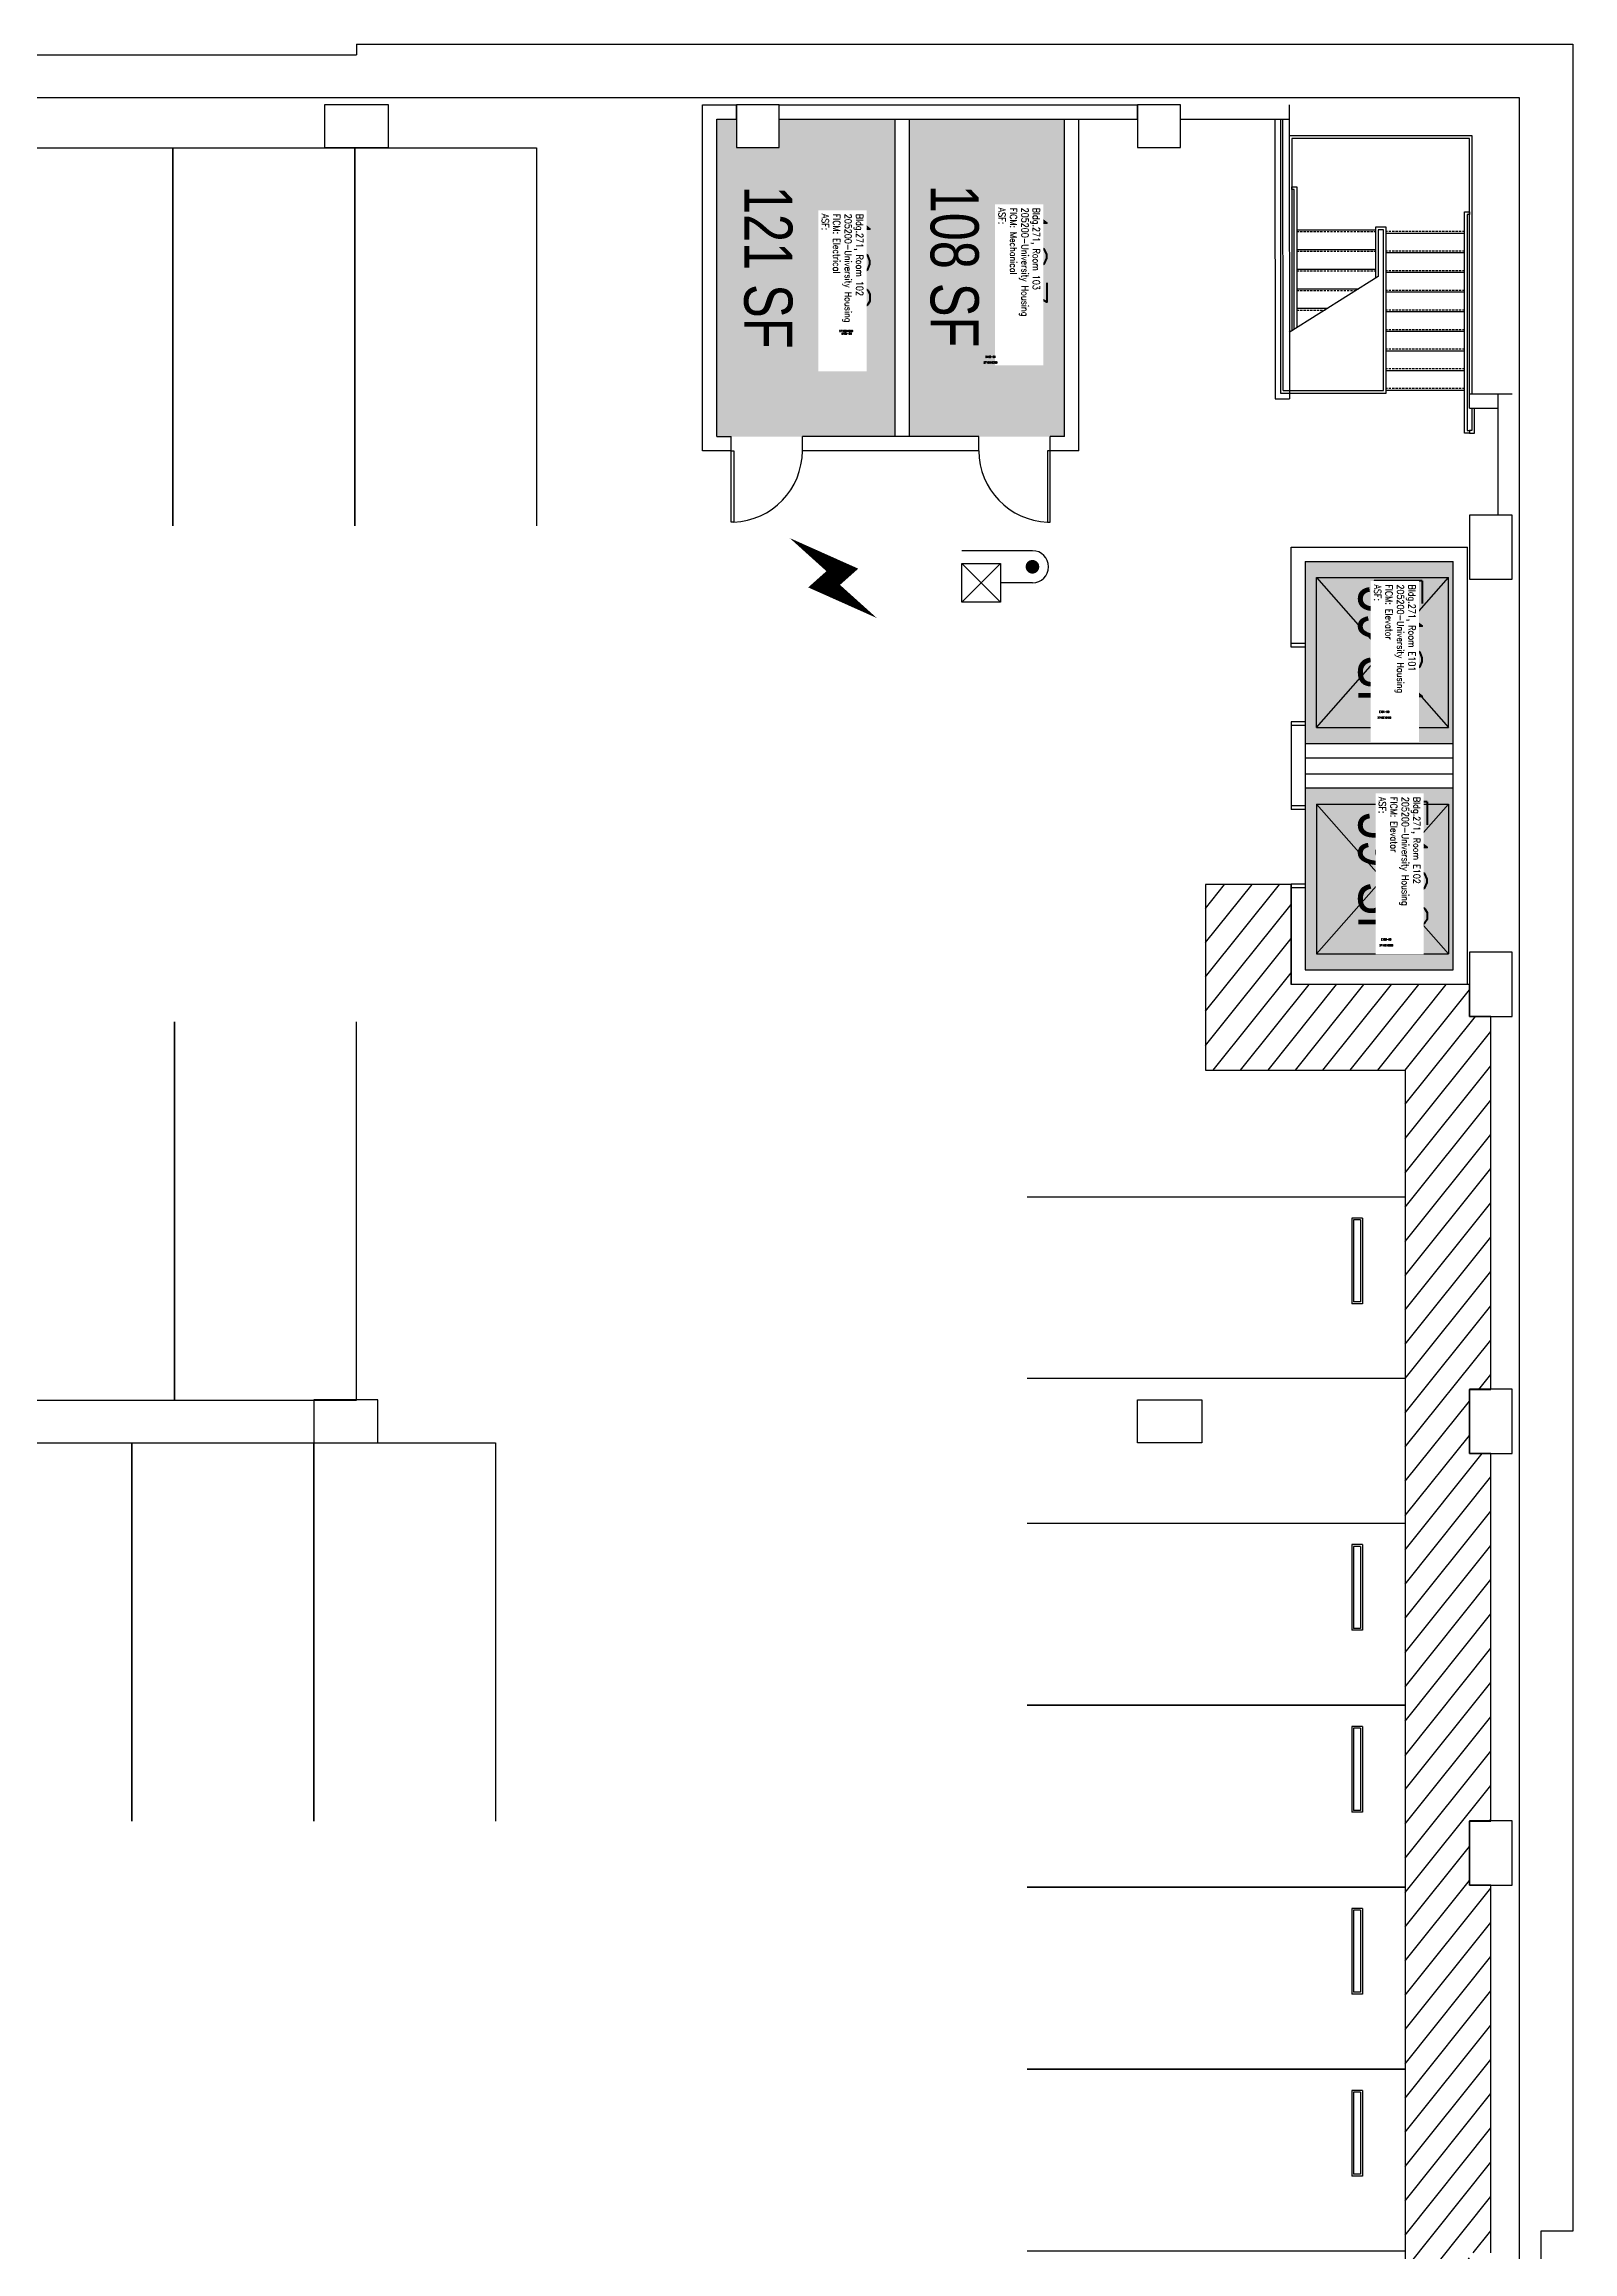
# Model space of a CAD drawing. Header units: inches. Extents: x -12 to 5243, y -75 to 2224.
# Drawn here: x 3161 to 4018, y 986 to 2224 of the extents above; entities that cross this region are included whole.
import ezdxf
from ezdxf.enums import TextEntityAlignment as Align

# ---------------------------------------------------------------- set-up
doc = ezdxf.new("R2010")
doc.units = ezdxf.units.IN
doc.header["$LTSCALE"] = 10
doc.header["$MEASUREMENT"] = 0
doc.linetypes.add('HIDDEN2', pattern=[0.1875, 0.125, -0.0625])
doc.layers.get('0').update_dxf_attribs({"linetype": 'CONTINUOUS'})
for name, color, linetype in [('A-COLS', 5, 'CONTINUOUS'), ('A-DOOR', 2, 'CONTINUOUS'), ('A-FLOR', 3, 'CONTINUOUS'), ('A-GLAZ', 1, 'CONTINUOUS'), ('A-IDEN-ICON', 4, 'CONTINUOUS'), ('A-IDEN-RNUM', 7, 'CONTINUOUS'), ('A-IDEN-SNUM', 4, 'CONTINUOUS'), ('A-IDEN-VNUM', 4, 'CONTINUOUS'), ('A-WALL', 5, 'CONTINUOUS'), ('AREA-TEXT', 3, 'CONTINUOUS'), ('Rooms-Category-Color', 7, 'CONTINUOUS'), ('Rooms-College-Color', 7, 'CONTINUOUS'), ('Rooms-Department-Color', 7, 'CONTINUOUS'), ('Rooms-Division-Color', 7, 'CONTINUOUS'), ('Rooms-Information', 7, 'CONTINUOUS')]:
    doc.layers.add(name, color=color, linetype=linetype)
doc.styles.add('AREA', font='arial.ttf', dxfattribs={"width": 0.75, "height": 27})
doc.styles.add('ROOMSNUMBER', font='txt.shx', dxfattribs={"height": 0.03})
doc.styles.add('ROOMVNUMBER', font='simplex.shx', dxfattribs={"width": 0.85})

# ---------------------------------------------------------------- blocks, each defined once
blk = doc.blocks.new('CPELEV')
for p, q in [((-0.035, 0.03), (-0.035, -0.08)), ((0.015, 0.03), (0.015, -0.02)), ((0.045, -0.08), (-0.015, -0.02)), ((-0.015, -0.08), (0.045, -0.02)), ((-0.015, -0.02), (0.045, -0.02)), ((-0.015, -0.08), (-0.015, -0.02)), ((0.045, -0.02), (0.045, -0.08)), ((0.045, -0.08), (-0.015, -0.08))]:
    blk.add_line(p, q)
at = {"const_width": 0.0106}
blk.add_lwpolyline([(-0.0153, 0.03, 1), (-0.0047, 0.03, 1)], format="xyb", close=True, dxfattribs=at)
blk.add_arc((-0.01, 0.03), 0.025, 0, 180)
blk = doc.blocks.new('CPELECT')
blk.add_lwpolyline([(0.0623, 0.0629, 0, 0.03, 0), (0.0105, -0.0168, 0.03, 0.03, 0), (-0.0105, 0.0068, 0.03, 0, 0), (-0.0623, -0.0729, 0.03, 0, 0)], format="xyseb")

msp = doc.modelspace()

# ---------------------------------------------------------------- hatches: boundary and pattern name
at = {"layer": 'A-FLOR'}
h = msp.add_hatch(dxfattribs=at)
h.set_pattern_fill('ANSI31', color=256, scale=96, angle=-19.0343, style=0)
h.set_pattern_definition([(51.334480124, (-74037649.428, 8795436.081), (-9.369678382, 7.4972746394), [])])
h.paths.add_polyline_path([(3860, 1752.9), (3812, 1752.9), (3812, 1648.9), (3924, 1648.9), (3924, 197.9), (3726, 197.9), (3726, -6.1), (3774, -6.1), (3774, 149.9), (3960, 149.9), (3960, 185.9), (3972, 185.9), (3972, 428.9), (3960, 428.9), (3960, 464.9), (3972, 464.9), (3972, 707.9), (3960, 707.9), (3960, 743.9), (3972, 743.9), (3972, 949.9), (3960, 949.9), (3960, 985.9), (3972, 985.9), (3972, 1191.9), (3960, 1191.9), (3960, 1227.9), (3972, 1227.9), (3972, 1433.9), (3960, 1433.9), (3960, 1469.9), (3972, 1469.9), (3972, 1678.9), (3960, 1678.9), (3960, 1696.9), (3860, 1696.9)])
at = {"layer": 'Rooms-Category-Color', "true_color": 0xadadad}
for points in [[(3638, 2182), (3573, 2182), (3573, 2166), (3549, 2166), (3549, 2182), (3538, 2182), (3538, 2004), (3638, 2004)], [(3646, 2182), (3733, 2182), (3733, 2004), (3646, 2004)], [(3868, 1934), (3951, 1934), (3951, 1832), (3868, 1832)], [(3868, 1807), (3951, 1807), (3951, 1705), (3868, 1705)]]:
    msp.add_hatch(color=253, dxfattribs=at).paths.add_polyline_path(points)
at = {"layer": 'Rooms-College-Color', "true_color": 0xadadad}
for points in [[(3638, 2182), (3573, 2182), (3573, 2166), (3549, 2166), (3549, 2182), (3538, 2182), (3538, 2004), (3638, 2004)], [(3646, 2182), (3733, 2182), (3733, 2004), (3646, 2004)], [(3868, 1934), (3951, 1934), (3951, 1832), (3868, 1832)], [(3868, 1807), (3951, 1807), (3951, 1705), (3868, 1705)]]:
    msp.add_hatch(color=253, dxfattribs=at).paths.add_polyline_path(points)
at = {"layer": 'Rooms-Department-Color', "true_color": 0xacacac}
for points in [[(3638, 2182), (3573, 2182), (3573, 2166), (3549, 2166), (3549, 2182), (3538, 2182), (3538, 2004), (3638, 2004)], [(3646, 2182), (3733, 2182), (3733, 2004), (3646, 2004)], [(3868, 1934), (3951, 1934), (3951, 1832), (3868, 1832)], [(3868, 1807), (3951, 1807), (3951, 1705), (3868, 1705)]]:
    msp.add_hatch(color=253, dxfattribs=at).paths.add_polyline_path(points)
at = {"layer": 'Rooms-Division-Color', "true_color": 0xadadad}
for points in [[(3638, 2182), (3573, 2182), (3573, 2166), (3549, 2166), (3549, 2182), (3538, 2182), (3538, 2004), (3638, 2004)], [(3646, 2182), (3733, 2182), (3733, 2004), (3646, 2004)], [(3868, 1934), (3951, 1934), (3951, 1832), (3868, 1832)], [(3868, 1807), (3951, 1807), (3951, 1705), (3868, 1705)]]:
    msp.add_hatch(color=253, dxfattribs=at).paths.add_polyline_path(points)

# ---------------------------------------------------------------- linework, layer by layer
at = {"layer": 'A-COLS'}
for points in [[(3354, 2166), (3354, 2190), (3318, 2190), (3318, 2166)], [(3549, 2166), (3573, 2166), (3573, 2190), (3549, 2190)], [(3774, 2166), (3798, 2166), (3798, 2190), (3774, 2190)], [(3984, 1960), (3960, 1960), (3960, 1924), (3984, 1924)], [(3984, 1715), (3960, 1715), (3960, 1679), (3984, 1679)], [(3312, 1464), (3312, 1440), (3348, 1440), (3348, 1464)], [(3810, 1464), (3810, 1440), (3774, 1440), (3774, 1464)], [(3984, 1470), (3960, 1470), (3960, 1434), (3984, 1434)], [(3984, 1228), (3960, 1228), (3960, 1192), (3984, 1192)]]:
    msp.add_lwpolyline(points, close=True, dxfattribs=at)
at = {"layer": 'A-DOOR', "extrusion": (-1.35693e-29, -3.05393e-30, -1)}
for p, q in [((3546, 1956), (3546, 1996)), ((3547.5, 1996), (3547.5, 1956))]:
    msp.add_line(p, q, dxfattribs=at)
at = {"layer": 'A-DOOR'}
for p, q in [((3546, 1996), (3547.5, 1996)), ((3725, 1996), (3723.5, 1996)), ((3547.5, 1956), (3546, 1956)), ((3723.5, 1956), (3725, 1956))]:
    msp.add_line(p, q, dxfattribs=at)
at = {"layer": 'A-DOOR', "extrusion": (1.35692e-29, -3.05421e-30, -1)}
for p, q in [((3723.5, 1996), (3723.5, 1956)), ((3725, 1956), (3725, 1996))]:
    msp.add_line(p, q, dxfattribs=at)
at = {"layer": 'A-DOOR'}
for centre, start, end in [((3546, 1996), 272.1485, 359.9994), ((3725, 1996), 179.9994, 267.8503)]:
    msp.add_arc(centre, 40, start, end, dxfattribs=at)
at = {"layer": 'A-FLOR'}
for p, q in [((3798, 2182), (3859, 2182)), ((3960, 2019.9), (3960, 2171)), ((3961.5, 2027.9), (3961.5, 2172.5)), ((3908.8, 2093.7), (3859, 2062.3)), ((3851.1, 2025.2), (3859.1, 2025.2)), ((3960, 2027.9), (3984, 2027.9)), ((3960, 2019.9), (3976, 2019.9)), ((3976, 2027.9), (3976, 1960)), ((3874.3, 1925), (3948.3, 1841)), ((3874.3, 1841), (3948.3, 1925)), ((3874.3, 1798), (3948.3, 1714)), ((3948.3, 1798), (3874.3, 1714)), ((3900, 1565.9), (3894, 1565.9)), ((3894, 1565.9), (3894, 1517.9)), ((3899, 1564.9), (3895, 1564.9)), ((3895, 1564.9), (3895, 1518.9)), ((3899, 1564.9), (3899, 1518.9)), ((3900, 1565.9), (3900, 1517.9)), ((3900, 1517.9), (3894, 1517.9)), ((3899, 1518.9), (3895, 1518.9)), ((3900, 1382.9), (3894, 1382.9)), ((3894, 1382.9), (3894, 1334.9)), ((3899, 1381.9), (3895, 1381.9)), ((3895, 1381.9), (3895, 1335.9)), ((3899, 1381.9), (3899, 1335.9)), ((3900, 1382.9), (3900, 1334.9)), ((3900, 1334.9), (3894, 1334.9)), ((3899, 1335.9), (3895, 1335.9)), ((3900, 1280.9), (3894, 1280.9)), ((3894, 1280.9), (3894, 1232.9)), ((3899, 1279.9), (3895, 1279.9)), ((3895, 1279.9), (3895, 1233.9)), ((3899, 1279.9), (3899, 1233.9)), ((3900, 1280.9), (3900, 1232.9)), ((3900, 1232.9), (3894, 1232.9)), ((3899, 1233.9), (3895, 1233.9)), ((3900, 1178.9), (3894, 1178.9)), ((3894, 1178.9), (3894, 1130.9)), ((3899, 1177.9), (3895, 1177.9)), ((3895, 1177.9), (3895, 1131.9)), ((3899, 1177.9), (3899, 1131.9)), ((3900, 1178.9), (3900, 1130.9)), ((3900, 1130.9), (3894, 1130.9)), ((3899, 1131.9), (3895, 1131.9)), ((3900, 1076.9), (3894, 1076.9)), ((3894, 1076.9), (3894, 1028.9)), ((3900, 1076.9), (3900, 1028.9)), ((3899, 1075.9), (3895, 1075.9)), ((3895, 1075.9), (3895, 1029.9)), ((3899, 1075.9), (3899, 1029.9)), ((3900, 1028.9), (3894, 1028.9)), ((3899, 1029.9), (3895, 1029.9))]:
    msp.add_line(p, q, dxfattribs=at)
at = {"layer": 'A-FLOR', "extrusion": (6.03752e-44, 5.25705e-39, -1)}
for p, q in [((3851, 2182), (3851.1, 2025.2)), ((3859, 2190), (3859.1, 2025.2)), ((3961.5, 2172.5), (3859, 2172.5)), ((3860.5, 2171), (3860.5, 2063.2)), ((3960, 2171), (3860.5, 2171)), ((3863.3, 2119.9), (3907.3, 2119.9)), ((3907.3, 2121.4), (3907.3, 2092.9)), ((3913.3, 2121.4), (3907.3, 2121.4)), ((3913.3, 2121.4), (3907.3, 2121.4)), ((3907.3, 2121.4), (3907.3, 2092.7)), ((3908.8, 2119.9), (3908.8, 2093.7)), ((3911.8, 2119.9), (3908.8, 2119.9)), ((3911.8, 2119.9), (3908.8, 2119.9)), ((3908.8, 2119.9), (3908.8, 2093.7)), ((3911.8, 2029.9), (3911.8, 2119.9)), ((3913.3, 2028.4), (3913.3, 2121.4)), ((3957.3, 2117.9), (3913.3, 2117.9)), ((3863.3, 2108.9), (3907.3, 2108.9)), ((3957.3, 2106.9), (3913.3, 2106.9)), ((3863.3, 2097.9), (3907.3, 2097.9)), ((3957.3, 2095.9), (3913.3, 2095.9)), ((3863.3, 2086.9), (3898.1, 2086.9)), ((3957.3, 2084.9), (3913.3, 2084.9)), ((3863.3, 2075.9), (3880.7, 2075.9)), ((3957.3, 2073.9), (3913.3, 2073.9)), ((3957.3, 2062.9), (3913.3, 2062.9)), ((3957.3, 2051.9), (3913.3, 2051.9)), ((3855.5, 2029.9), (3911.8, 2029.9)), ((3957.3, 2040.9), (3913.3, 2040.9)), ((3957.3, 2029.9), (3913.3, 2029.9)), ((3854, 2028.4), (3913.3, 2028.4))]:
    msp.add_line(p, q, dxfattribs=at)
at = {"layer": 'A-FLOR', "extrusion": (4.8185e-44, 5.25705e-39, -1)}
for p, q in [((3854, 2182), (3854, 2028.4)), ((3855.5, 2029.9), (3855.4, 2182)), ((3960, 2129.9), (3960, 2128.4)), ((3961.3, 2019.9), (3961.3, 2007.4)), ((3962.8, 2005.9), (3962.8, 2019.9)), ((3961.3, 2007.4), (3960, 2007.4)), ((3960, 2005.9), (3962.8, 2005.9))]:
    msp.add_line(p, q, dxfattribs=at)
at = {"layer": 'A-FLOR', "linetype": 'HIDDEN2', "extrusion": (6.03752e-44, 5.25705e-39, -1)}
for p, q in [((3863.3, 2118.9), (3907.3, 2118.9)), ((3957.3, 2118.9), (3913.3, 2118.9)), ((3863.3, 2107.9), (3907.3, 2107.9)), ((3957.3, 2107.9), (3913.3, 2107.9)), ((3863.3, 2096.9), (3907.3, 2096.9)), ((3957.3, 2096.9), (3913.3, 2096.9)), ((3863.3, 2085.9), (3896.5, 2085.9)), ((3957.3, 2085.9), (3913.3, 2085.9)), ((3863.3, 2074.9), (3879.1, 2074.9)), ((3957.3, 2074.9), (3913.3, 2074.9)), ((3957.3, 2063.9), (3913.3, 2063.9)), ((3957.3, 2052.9), (3913.3, 2052.9)), ((3957.3, 2041.9), (3913.3, 2041.9)), ((3957.3, 2030.9), (3913.3, 2030.9))]:
    msp.add_line(p, q, dxfattribs=at)
at = {"layer": 'A-FLOR', "linetype": 'Continuous'}
for p, q in [((3874.3, 1841), (3874.3, 1925)), ((3874.3, 1925), (3948.3, 1925)), ((3948.3, 1841), (3948.3, 1925)), ((3874.3, 1841), (3948.3, 1841)), ((3874.3, 1798), (3948.3, 1798)), ((3874.3, 1798), (3874.3, 1714)), ((3948.3, 1798), (3948.3, 1714)), ((3874.3, 1714), (3948.3, 1714))]:
    msp.add_line(p, q, dxfattribs=at)
at = {"layer": 'A-FLOR', "flags": 128}
for points in [[(3131, 1953.9), (3131, 2165.9), (3233, 2165.9), (3233, 1953.9)], [(3233, 1953.9), (3233, 2165.9), (3335, 2165.9), (3335, 1953.9)], [(3335, 1953.9), (3335, 2165.9), (3437, 2165.9), (3437, 1953.9)], [(3972, 985.9), (3972, 1191.9), (3960, 1191.9), (3960, 1227.9), (3972, 1227.9), (3972, 1433.9), (3960, 1433.9), (3960, 1469.9), (3972, 1469.9), (3972, 1678.9), (3960, 1678.9), (3960, 1696.9), (3860, 1696.9), (3860, 1752.9), (3812, 1752.9), (3812, 1648.9), (3924, 1648.9), (3924, 197.9)], [(3132, 1675.9), (3132, 1463.9), (3234, 1463.9), (3234, 1675.9)], [(3234, 1675.9), (3234, 1463.9), (3336, 1463.9), (3336, 1675.9)], [(3712, 1577.9), (3924, 1577.9), (3924, 1475.9), (3712, 1475.9)], [(3108, 1227.9), (3108, 1439.9), (3210, 1439.9), (3210, 1227.9)], [(3210, 1227.9), (3210, 1439.9), (3312, 1439.9), (3312, 1227.9)], [(3312, 1227.9), (3312, 1439.9), (3414, 1439.9), (3414, 1227.9)], [(3712, 1394.9), (3924, 1394.9), (3924, 1292.9), (3712, 1292.9)], [(3712, 1292.9), (3924, 1292.9), (3924, 1190.9), (3712, 1190.9)], [(3712, 1190.9), (3924, 1190.9), (3924, 1088.9), (3712, 1088.9)], [(3712, 1088.9), (3924, 1088.9), (3924, 986.9), (3712, 986.9)]]:
    msp.add_lwpolyline(points, dxfattribs=at)
at = {"layer": 'A-FLOR', "extrusion": (6.03752e-44, 5.25705e-39, -1)}
msp.add_lwpolyline([(-3861.8, 2064), (-3861.8, 2142.4), (-3860.5, 2142.4), (-3860.5, 2143.9), (-3863.3, 2143.9), (-3863.3, 2064.9)], dxfattribs=at)
msp.add_lwpolyline([(-3960, 2005.9), (-3957.3, 2005.9), (-3957.3, 2129.9), (-3960, 2129.9), (-3960, 2128.4), (-3958.8, 2128.4), (-3958.8, 2007.4), (-3960, 2007.4)], close=True, dxfattribs=at)
at = {"layer": 'A-GLAZ', "linetype": 'Continuous'}
for p, q in [((3868, 1832), (3951, 1832)), ((3868, 1824), (3951, 1824)), ((3868, 1815), (3951, 1815)), ((3868, 1807), (3951, 1807))]:
    msp.add_line(p, q, dxfattribs=at)
at = {"layer": 'A-WALL'}
for p, q in [((2886, 2218), (3336, 2218)), ((3336, 2224), (4018, 2224)), ((3336, 2224), (3336, 2218)), ((4018, 2224), (4018, 998)), ((1974, 2194), (3988, 2194)), ((3988, 2194), (3988, 146)), ((3530, 1996), (3530, 2190)), ((3530, 2190), (3549, 2190)), ((3538, 2004), (3538, 2182)), ((3538, 2182), (3549, 2182)), ((3549, 2182), (3549, 2190)), ((3573, 2190), (3774, 2190)), ((3573, 2182), (3573, 2190)), ((3573, 2182), (3774, 2182)), ((3638, 2004), (3638, 2182)), ((3646, 2004), (3646, 2182)), ((3733, 2004), (3733, 2182)), ((3741, 1996), (3741, 2182)), ((3774, 2182), (3774, 2190)), ((3546, 1996), (3530, 1996)), ((3538, 2004), (3546, 2004)), ((3685, 2004), (3586, 2004)), ((3685, 1996), (3586, 1996)), ((3733, 2004), (3725, 2004)), ((3741, 1996), (3725, 1996)), ((4000, 998), (4000, 134)), ((4018, 998), (4000, 998))]:
    msp.add_line(p, q, dxfattribs=at)
at = {"layer": 'A-WALL', "extrusion": (-1.35693e-29, -3.05393e-30, -1)}
for p, q in [((3546, 1996), (3546, 2004)), ((3586, 1996), (3586, 2004))]:
    msp.add_line(p, q, dxfattribs=at)
at = {"layer": 'A-WALL', "extrusion": (1.35692e-29, -3.05421e-30, -1)}
for p, q in [((3685, 1996), (3685, 2004)), ((3725, 1996), (3725, 2004))]:
    msp.add_line(p, q, dxfattribs=at)
at = {"layer": 'A-WALL', "linetype": 'Continuous'}
for p, q in [((3860, 1886), (3860, 1942)), ((3860, 1942), (3959, 1942)), ((3868, 1934), (3868, 1705)), ((3868, 1934), (3951, 1934)), ((3951, 1705), (3951, 1934)), ((3959, 1697), (3959, 1942)), ((3868, 1888), (3860, 1888)), ((3868, 1886), (3860, 1886)), ((3860, 1844), (3860, 1795)), ((3868, 1844), (3860, 1844)), ((3868, 1842), (3860, 1842)), ((3868, 1797), (3860, 1797)), ((3868, 1795), (3860, 1795)), ((3860, 1753), (3860, 1697)), ((3868, 1753), (3860, 1753)), ((3868, 1751), (3860, 1751)), ((3860, 1697), (3959, 1697)), ((3868, 1705), (3951, 1705))]:
    msp.add_line(p, q, dxfattribs=at)

# ---------------------------------------------------------------- block references
at = {"layer": 'A-IDEN-ICON', "xscale": 360.0000000025632, "yscale": 360.0000000025632, "zscale": 360.0000000025632, "rotation": 270}
for name, p in [('CPELECT', (3605.1, 1924.7)), ('CPELEV', (3704.2, 1927.4))]:
    msp.add_blockref(name, p, dxfattribs=at)

# ---------------------------------------------------------------- texts
at = {"layer": 'A-IDEN-RNUM', "style": 'ROOMSNUMBER', "width": 0.85}
for s, p in [('0102-00', (3610.8, 2061.7)), ('0103-00', (3691.5, 2048.7)), ('E101-00', (3912.3, 1849.7)), ('E102-00', (3913.4, 1722.1))]:
    msp.add_text(s, height=1, dxfattribs=at).set_placement(p, align=Align.MIDDLE)
at = {"layer": 'A-IDEN-SNUM', "style": 'ROOMSNUMBER', "width": 0.85}
for s, p in [('2710010200', (3610.5, 2063.2)), ('2710010300', (3691.5, 2045.5)), ('2710E10100', (3912.3, 1846.4)), ('2710E10200', (3913.4, 1718.8))]:
    msp.add_text(s, height=1, dxfattribs=at).set_placement(p, align=Align.MIDDLE)
at = {"layer": 'A-IDEN-VNUM', "style": 'ROOMVNUMBER', "width": 0.85}
for s, p in [('103', (3696, 2105)), ('102', (3596.9, 2101.6)), ('E101', (3906.6, 1888.3)), ('E102', (3909.3, 1764.3))]:
    msp.add_text(s, height=27, rotation=270, dxfattribs=at).set_placement(p, align=Align.CENTER)
at = {"layer": 'AREA-TEXT', "style": 'AREA', "width": 0.75}
for s, p in [('121 SF', (3566.9, 2098.9)), ('108 SF', (3671.4, 2099.6)), ('59 SF', (3911.3, 1883)), ('59 SF', (3911.3, 1756))]:
    msp.add_text(s, height=27, rotation=270, dxfattribs=at).set_placement(p, align=Align.MIDDLE_CENTER)

# ---------------------------------------------------------------- next in the draw order: texts
at = {"layer": 'Rooms-Information', "char_height": 3.857, "width": 86.4, "attachment_point": 7, "rotation": 270, "style": 'ROOMVNUMBER', "bg_fill": 3, "box_fill_scale": 1.5, "bg_fill_color": 256, "bg_fill_true_color": 13158600, "bg_fill_transparency": 0}
for s, insert in [('Bldg.271, Room 102^M^J205200-University Housing^M^JFICM: Electrical^M^JASF: ', (3596.9, 2128.9)), ('Bldg.271, Room 103^M^J205200-University Housing^M^JFICM: Mechanical^M^JASF: ', (3696, 2132.3)), ('Bldg.271, Room E101^M^J205200-University Housing^M^JFICM: Elevator^M^JASF: ', (3906.6, 1921.1)), ('Bldg.271, Room E102^M^J205200-University Housing^M^JFICM: Elevator^M^JASF: ', (3909.3, 1802))]:
    msp.add_mtext(s, dxfattribs=dict(at, insert=insert))

doc.saveas('drawing.dxf')
